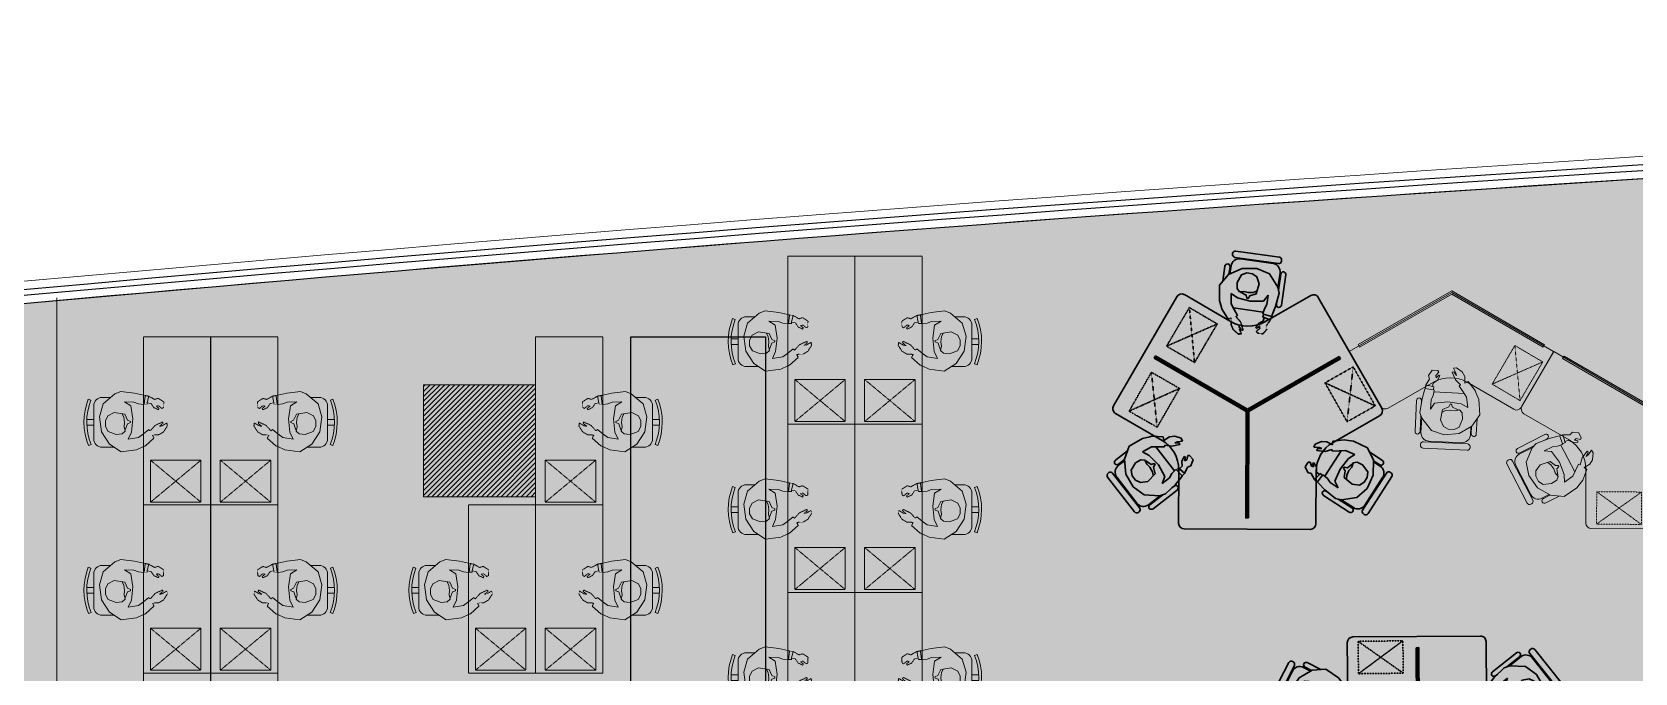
# Model space of a CAD drawing. Header units: millimetres. Extents: x 263321 to 2483465, y 33647 to 614421.
# Drawn here: x 2346902 to 2361209, y 422110 to 427832 of the extents above; entities that cross this region are included whole.
import ezdxf

# ---------------------------------------------------------------- set-up
doc = ezdxf.new("R2010")
doc.units = ezdxf.units.MM
for name, pattern in [('( Hidden )', [0.375, 0.25, -0.125]), ('HIDDEN', [0.375, 0.25, -0.125]), ('HIDDEN2', [0.1875, 0.125, -0.0625])]:
    doc.linetypes.add(name, pattern=pattern)
for name, color, linetype, lineweight in [('A-FURN-HUMAN', 252, 'Continuous', 9), ('A-FURN-MODULAR-CHAIR', 5, 'Continuous', 5), ('A-FURN-MODULAR-PEDESTAL', 253, 'Continuous', 5), ('A-FURN-MODULAR-TABLETOP', 250, 'Continuous', 13), ('A-PLAN-COLUMN', 3, 'Continuous', 0), ('A-PLAN-RCC-HATCH', 8, 'Continuous', 13), ('A-PLAN-THIN', 251, 'Continuous', 15), ('FURNITURE', 30, 'Continuous', 5), ('TOA-FL-CPT-1', 8, 'Continuous', 5)]:
    doc.layers.add(name, color=color, linetype=linetype, lineweight=lineweight)
for name, color, linetype in [('A-PLAN -GLASS FRAME', 4, 'Continuous'), ('CEILING TOA', 250, 'Continuous'), ('FLOORING TOA', 7, 'Continuous'), ('I-FUR', 7, 'Continuous')]:
    doc.layers.add(name, color=color, linetype=linetype)

# ---------------------------------------------------------------- blocks, each defined once
blk = doc.blocks.new('Columns')
at = {"layer": 'A-PLAN-RCC-HATCH'}
h = blk.add_hatch(dxfattribs=at)
h.set_pattern_fill('ANSI31', color=256, scale=250, style=0)
h.set_pattern_definition([(45, (414397.9, -579762.232), (-22.0970869, 22.0970869), [])])
h.paths.add_polyline_path([(-26160, 12537), (-25160, 12537), (-25160, 13537), (-26160, 13537)])
at = {"layer": 'A-PLAN-COLUMN', "elevation": 0}
blk.add_lwpolyline([(-26160, 12537), (-25160, 12537), (-25160, 13537), (-26160, 13537)], close=True, dxfattribs=at)
blk = doc.blocks.new('txhvb')
at = {"layer": 'A-FURN-HUMAN', "color": 8, "lineweight": 5}
for p, q in [((549426, -3868, 0), (549538, -3797, 0)), ((549538, -3797, 0), (549670, -3779, 0)), ((549670, -3779, 0), (549787, -3812, 0)), ((549787, -3812, 0), (549877, -3917, 0)), ((549360, -3973, 0), (549426, -3868, 0)), ((549377, -4109, 0), (549360, -3973, 0)), ((549804, -4001, 0), (549803, -4086, 0)), ((549877, -3917, 0), (549897, -3968, 0)), ((549897, -3968, 0), (549883, -4091, 0)), ((549405, -4171, 0), (549377, -4109, 0)), ((549533, -4063, 0), (549473, -4034, 0)), ((549473, -4034, 0), (549486, -4126, 0)), ((549520, -4171, 0), (549486, -4126, 0)), ((549652, -4076, 0), (549533, -4063, 0)), ((549770, -4059, 0), (549652, -4076, 0)), ((549780, -4171, 0), (549787, -4126, 0)), ((549803, -4086, 0), (549787, -4126, 0)), ((549864, -4171, 0), (549883, -4091, 0)), ((549480, -4265, 0), (549413, -4188, 0)), ((549520, -4171, 0), (549557, -4219, 0)), ((549795, -4205, 0), (549783, -4204, 0)), ((549791, -4238, 0), (549795, -4205, 0))]:
    blk.add_line(p, q, dxfattribs=at)
at = {"layer": 'A-FURN-HUMAN', "color": 8, "linetype": '( Hidden )', "lineweight": 5, "ltscale": 2}
for p, q in [((549413, -4188, 0), (549405, -4171, 0)), ((549508, -4251, 0), (549480, -4265, 0)), ((549512, -4310, 0), (549508, -4251, 0)), ((549557, -4219, 0), (549546, -4232, 0)), ((549546, -4232, 0), (549594, -4275, 0)), ((549594, -4275, 0), (549625, -4342, 0)), ((549734, -4305, 0), (549753, -4264, 0)), ((549766, -4285, 0), (549745, -4310, 0)), ((549753, -4264, 0), (549791, -4238, 0)), ((549770, -4306, 0), (549766, -4285, 0)), ((549783, -4204, 0), (549786, -4175, 0)), ((549856, -4217, 0), (549826, -4272, 0)), ((549826, -4272, 0), (549836, -4303, 0)), ((549861, -4186, 0), (549856, -4217, 0)), ((549864, -4171, 0), (549861, -4186, 0)), ((549536, -4350, 0), (549512, -4310, 0)), ((549588, -4384, 0), (549536, -4350, 0)), ((549612, -4346, 0), (549587, -4314, 0)), ((549587, -4314, 0), (549592, -4339, 0)), ((549616, -4380, 0), (549588, -4384, 0)), ((549592, -4339, 0), (549616, -4380, 0)), ((549625, -4342, 0), (549612, -4346, 0)), ((549745, -4310, 0), (549734, -4305, 0)), ((549745, -4336, 0), (549770, -4306, 0)), ((549754, -4350, 0), (549745, -4336, 0)), ((549805, -4352, 0), (549754, -4350, 0)), ((549836, -4303, 0), (549805, -4352, 0))]:
    blk.add_line(p, q, dxfattribs=at)
at = {"layer": 'A-FURN-HUMAN', "color": 8, "linetype": '( Hidden )', "lineweight": 5, "ltscale": 3}
for p, q in [((549780, -4174, 0), (549780, -4170, 0)), ((549786, -4175, 0), (549780, -4174, 0))]:
    blk.add_line(p, q, dxfattribs=at)
at = {"layer": 'A-FURN-HUMAN', "color": 8, "lineweight": 5, "elevation": 0}
for points in [[(549696, -3982), (549668, -3997), (549621, -4003), (549583, -3998), (549544, -4008), (549520, -3981), (549514, -3927), (549541, -3855), (549586, -3831), (549636, -3831), (549679, -3853), (549710, -3911), (549696, -4004), (549641, -4030), (549629, -4056), (549619, -4055), (549609, -4028), (549555, -4009)], [(549770, -4059), (549804, -4001)], [(549785, -4177), (549859, -4186)], [(549795, -4205), (549858, -4218)]]:
    blk.add_lwpolyline(points, dxfattribs=at)
at = {"layer": 'A-FURN-MODULAR-CHAIR', "color": 8, "lineweight": 15}
for p, q in [((549400, -3910, 0), (549400, -3801, 0)), ((549474, -3727, 0), (549770, -3727, 0)), ((549844, -3801, 0), (549844, -3878, 0))]:
    blk.add_line(p, q, dxfattribs=at)
at = {"layer": 'A-FURN-MODULAR-CHAIR', "color": 8, "lineweight": 15, "elevation": 0}
for points in [[(549415, -3681), (549424, -3704)], [(549597, -3664), (549597, -3727)], [(549647, -3664), (549647, -3727)], [(549829, -3679), (549820, -3702)]]:
    blk.add_lwpolyline(points, dxfattribs=at)
blk.add_lwpolyline([(549780, -4170, -0.034638), (549770, -4171), (549520, -4171)], format="xyb", dxfattribs=at)
at = {"layer": 'A-FURN-MODULAR-CHAIR', "color": 8, "lineweight": 15}
for centre, radius, start, end in [((549625, -4197, 0), 557, 68.458, 112.0994), ((549625, -4197, 0), 532, 68.4839, 112.0994), ((549474, -3801, 0), 74, 90.0001, 180.0001), ((549770, -3801, 0), 74, 0.0001, 90.0001)]:
    blk.add_arc(centre, radius, start, end, dxfattribs=at)
at = {"layer": 'A-FURN-MODULAR-PEDESTAL', "color": 20, "linetype": 'HIDDEN', "lineweight": 5, "ltscale": 5}
for p, q in [((549284, -4234), (548909, -4684)), ((548909, -4234), (549284, -4684))]:
    blk.add_line(p, q, dxfattribs=at)
for points in [[(548884, -4171), (550384, -4171), (550384, -4771), (548884, -4771)], [(549284, -4234), (548909, -4234), (548909, -4684), (549284, -4684)]]:
    blk.add_lwpolyline(points, close=True, dxfattribs=at)
blk = doc.blocks.new('bhguyfjhg')
at = {"layer": 'FURNITURE', "color": 20, "lineweight": 30}
for p, q in [((565286, -8857), (564312, -9420)), ((565595, -9291), (565355, -8875)), ((566328, -9441), (565855, -9441)), ((564534, -9904), (564294, -9488)), ((566378, -10629), (566378, -9491)), ((564534, -10204), (564294, -10620)), ((565286, -11251), (564312, -10688)), ((566328, -10679), (565848, -10679)), ((565588, -10829), (565355, -11232))]:
    blk.add_line(p, q, dxfattribs=at)
at = {"layer": 'FURNITURE', "color": 8, "lineweight": 30, "ltscale": 5}
for p, q in [((565794, -8834), (565711, -8941)), ((565789, -8914), (565830, -8862)), ((565798, -8915), (565843, -8859)), ((566220, -9051), (565910, -8809)), ((565946, -8846), (566178, -9027)), ((564086, -9850), (564220, -9832)), ((564060, -10327), (564006, -9938)), ((564020, -9987), (564060, -10279)), ((564154, -9895), (564083, -9905)), ((564158, -9886), (564092, -9895)), ((566075, -11007, 0), (566109, -11071, 0)), ((566080, -10999, 0), (566111, -11058, 0)), ((566151, -11037, 0), (566089, -10917, 0)), ((565777, -11334, 0), (566126, -11153, 0)), ((566077, -11170, 0), (565816, -11306, 0))]:
    blk.add_line(p, q, dxfattribs=at)
at = {"layer": 'FURNITURE', "color": 20, "linetype": 'HIDDEN2', "lineweight": 30, "ltscale": 0.3}
for p, q in [((565335, -8996), (565131, -9445)), ((564987, -9194), (565478, -9247)), ((564754, -9329), (564554, -9780)), ((564408, -9531), (564900, -9579)), ((566340, -10183), (566049, -10581)), ((566338, -10583), (566051, -10181))]:
    blk.add_line(p, q, dxfattribs=at)
at = {"layer": 'FURNITURE', "color": 8, "lineweight": 30}
for p, q in [((565599, -9074, 0), (565669, -8956, 0)), ((565669, -8956, 0), (565785, -8914, 0)), ((565785, -8914, 0), (565917, -8927, 0)), ((565917, -8927, 0), (566032, -8993, 0)), ((566032, -8993, 0), (566104, -9091, 0)), ((565584, -9139, 0), (565599, -9074, 0)), ((565720, -9073, 0), (565674, -9153, 0)), ((565674, -9209, 0), (565674, -9153, 0)), ((565750, -9133, 0), (565720, -9073, 0)), ((565835, -9216, 0), (565750, -9133, 0)), ((566104, -9091, 0), (566110, -9229, 0)), ((565584, -9259, 0), (565579, -9157, 0)), ((565674, -9209, 0), (565673, -9270, 0)), ((565939, -9275, 0), (565835, -9216, 0)), ((566001, -9251, 0), (565948, -9316, 0)), ((566094, -9282, 0), (566008, -9370, 0)), ((566110, -9229, 0), (566094, -9282, 0)), ((565845, -9428, 0), (565869, -9405, 0)), ((565869, -9405, 0), (565860, -9397, 0)), ((565878, -9369, 0), (565911, -9338, 0)), ((565948, -9316, 0), (565911, -9338, 0)), ((565944, -9421, 0), (566008, -9370, 0)), ((564254, -9803, 0), (564160, -9882, 0)), ((564391, -9802, 0), (564254, -9803, 0)), ((564455, -9821, 0), (564391, -9802, 0)), ((564474, -9827, 0), (564455, -9821, 0)), ((564559, -9882, 0), (564474, -9827, 0)), ((564105, -10004, 0), (564104, -10136, 0)), ((564160, -9882, 0), (564105, -10004, 0)), ((564367, -9962, 0), (564330, -9906, 0)), ((564330, -9906, 0), (564422, -9907, 0)), ((564396, -10078, 0), (564367, -9962, 0)), ((564471, -9934, 0), (564422, -9907, 0)), ((564471, -9934, 0), (564524, -9965, 0)), ((564524, -9965, 0), (564535, -9952, 0)), ((564535, -9952, 0), (564584, -9993, 0)), ((564548, -9912, 0), (564559, -9882, 0)), ((564607, -9908, 0), (564548, -9912, 0)), ((564584, -9993, 0), (564654, -10015, 0)), ((564651, -9926, 0), (564607, -9908, 0)), ((564657, -10002, 0), (564622, -9981, 0)), ((564622, -9981, 0), (564647, -9983, 0)), ((564647, -9983, 0), (564690, -10001, 0)), ((564691, -9972, 0), (564651, -9926, 0)), ((564654, -10015, 0), (564657, -10002, 0)), ((564690, -10001, 0), (564691, -9972, 0)), ((564104, -10136, 0), (564153, -10247, 0)), ((564395, -10197, 0), (564396, -10078, 0)), ((564595, -10152, 0), (564574, -10193, 0)), ((564633, -10128, 0), (564595, -10152, 0)), ((564618, -10162, 0), (564639, -10138, 0)), ((564639, -10138, 0), (564633, -10128, 0)), ((564665, -10135, 0), (564639, -10164, 0)), ((564680, -10142, 0), (564665, -10135, 0)), ((564689, -10191, 0), (564680, -10142, 0)), ((564153, -10247, 0), (564269, -10322, 0)), ((564342, -10238, 0), (564426, -10226, 0)), ((564426, -10226, 0), (564463, -10205, 0)), ((564518, -10275, 0), (564442, -10304, 0)), ((564506, -10192, 0), (564463, -10205, 0)), ((564510, -10191, 0), (564506, -10192, 0)), ((564512, -10197, 0), (564510, -10191, 0)), ((564539, -10190, 0), (564512, -10197, 0)), ((564518, -10275, 0), (564532, -10269, 0)), ((564532, -10269, 0), (564562, -10260, 0)), ((564542, -10202, 0), (564539, -10190, 0)), ((564574, -10193, 0), (564542, -10202, 0)), ((564562, -10260, 0), (564612, -10224, 0)), ((564612, -10224, 0), (564645, -10228, 0)), ((564639, -10164, 0), (564618, -10162, 0)), ((564645, -10228, 0), (564689, -10191, 0)), ((564269, -10322, 0), (564322, -10334, 0)), ((564322, -10334, 0), (564442, -10304, 0)), ((565524, -10742, 0), (565570, -10721, 0)), ((565570, -10721, 0), (565584, -10729, 0)), ((565584, -10729, 0), (565576, -10766, 0)), ((565679, -10630, 0), (565702, -10614, 0)), ((565718, -10656, 0), (565679, -10630, 0)), ((565688, -10668, 0), (565697, -10658, 0)), ((565747, -10713, 0), (565688, -10668, 0)), ((565697, -10658, 0), (565735, -10675, 0)), ((565702, -10614, 0), (565763, -10620, 0)), ((565735, -10675, 0), (565718, -10656, 0)), ((565809, -10729, 0), (565747, -10713, 0)), ((565763, -10620, 0), (565803, -10645, 0)), ((565803, -10645, 0), (565833, -10695, 0)), ((565805, -10745, 0), (565809, -10729, 0)), ((565833, -10695, 0), (565852, -10669, 0)), ((565852, -10669, 0), (565946, -10707, 0)), ((565946, -10707, 0), (565961, -10719, 0)), ((565961, -10719, 0), (566014, -10760, 0)), ((565519, -10799, 0), (565524, -10742, 0)), ((565542, -10823, 0), (565519, -10799, 0)), ((565541, -10885, 0), (565542, -10823, 0)), ((565576, -10766, 0), (565590, -10783, 0)), ((565611, -10795, 0), (565589, -10836, 0)), ((565589, -10836, 0), (565601, -10868, 0)), ((565590, -10783, 0), (565596, -10752, 0)), ((565596, -10752, 0), (565609, -10751, 0)), ((565601, -10868, 0), (565612, -10863, 0)), ((565609, -10751, 0), (565611, -10795, 0)), ((565612, -10863, 0), (565622, -10890, 0)), ((565786, -10916, 0), (565897, -10872, 0)), ((565860, -10771, 0), (565805, -10745, 0)), ((565860, -10771, 0), (565910, -10795, 0)), ((565897, -10872, 0), (565964, -10870, 0)), ((565964, -10870, 0), (565910, -10795, 0)), ((566014, -10760, 0), (566092, -10872, 0)), ((566092, -10872, 0), (566082, -10995, 0)), ((565551, -10914, 0), (565541, -10885, 0)), ((565555, -10930, 0), (565551, -10914, 0)), ((565555, -10930, 0), (565575, -11009, 0)), ((565619, -11124, 0), (565575, -11009, 0)), ((565622, -10890, 0), (565628, -10888, 0)), ((565628, -10888, 0), (565630, -10892, 0)), ((565630, -10891, 0), (565644, -10934, 0)), ((565649, -10977, 0), (565644, -10934, 0)), ((565686, -11052, 0), (565649, -10977, 0)), ((565690, -10985, 0), (565786, -10916, 0)), ((566082, -10995, 0), (566015, -11110, 0)), ((565660, -11160, 0), (565619, -11124, 0)), ((566015, -11110, 0), (565907, -11187)), ((565788, -11212, 0), (565660, -11160, 0)), ((565907, -11187), (565788, -11212, 0))]:
    blk.add_line(p, q, dxfattribs=at)
at = {"layer": 'FURNITURE', "color": 8, "linetype": '( Hidden )', "lineweight": 30, "ltscale": 2}
for p, q in [((565579, -9157, 0), (565584, -9139, 0)), ((565582, -9314, 0), (565615, -9265, 0)), ((565615, -9265, 0), (565584, -9259, 0)), ((565673, -9270, 0), (565656, -9273, 0)), ((565656, -9273, 0), (565668, -9337, 0)), ((565576, -9360, 0), (565582, -9314, 0)), ((565596, -9418, 0), (565576, -9360, 0)), ((565621, -9432, 0), (565596, -9418, 0)), ((565627, -9386, 0), (565621, -9432, 0)), ((565638, -9363, 0), (565627, -9386, 0)), ((565638, -9404, 0), (565638, -9363, 0)), ((565651, -9408, 0), (565638, -9404, 0)), ((565668, -9337, 0), (565651, -9408, 0)), ((565760, -9446, 0), (565799, -9426, 0)), ((565799, -9426, 0), (565845, -9428, 0)), ((565860, -9397, 0), (565880, -9376, 0)), ((565932, -9430, 0), (565909, -9452, 0)), ((565944, -9421, 0), (565932, -9430, 0)), ((565748, -9494, 0), (565749, -9478, 0)), ((565786, -9527, 0), (565748, -9494, 0)), ((565749, -9478, 0), (565787, -9470, 0)), ((565765, -9457, 0), (565760, -9446, 0)), ((565796, -9450, 0), (565765, -9457, 0)), ((565840, -9507, 0), (565786, -9527, 0)), ((565787, -9470, 0), (565796, -9450, 0)), ((565853, -9477, 0), (565840, -9507, 0)), ((565909, -9452, 0), (565853, -9477, 0))]:
    blk.add_line(p, q, dxfattribs=at)
at = {"layer": 'FURNITURE', "color": 18, "lineweight": 30, "ltscale": 5, "true_color": 0x000000}
for p, q in [((564860, -9219), (564838, -9231)), ((564838, -10877), (564860, -10889))]:
    blk.add_line(p, q, dxfattribs=at)
at = {"layer": 'FURNITURE', "color": 20, "lineweight": 30, "ltscale": 5}
for p, q in [((565314, -10054), (564838, -9231)), ((565328, -10054), (564849, -9225)), ((565335, -10041), (564860, -9219)), ((565314, -10054), (564838, -10877)), ((565328, -10054), (564849, -10883)), ((565335, -10066), (564860, -10889)), ((566278, -10054), (565328, -10054)), ((566278, -10041), (565335, -10041)), ((566278, -10066), (565335, -10066)), ((566278, -10066), (566278, -10041))]:
    blk.add_line(p, q, dxfattribs=at)
at = {"layer": 'FURNITURE', "color": 8, "linetype": '( Hidden )', "lineweight": 30, "ltscale": 3}
for p, q in [((565876, -9372, 0), (565879, -9368, 0)), ((565880, -9376, 0), (565876, -9372, 0))]:
    blk.add_line(p, q, dxfattribs=at)
at = {"layer": 'FURNITURE', "color": 8, "lineweight": 30, "ltscale": 5}
for points in [[(565789, -8914), (565830, -8862, 0.392119), (565827, -8829, 0.392119), (565794, -8834), (565711, -8941)], [(566108, -9237), (566191, -9130, 0.414214), (566178, -9027), (565946, -8846, 0.414214), (565843, -8859), (565798, -8915)], [(566038, -9338), (566023, -9358, 0.392119), (566026, -9391, 0.392119), (566059, -9386), (566226, -9171, 0.392119), (566223, -9138, 0.392119), (566191, -9143), (566101, -9258)], [(564158, -9886), (564092, -9895, -0.392119), (564065, -9876, -0.392119), (564086, -9850), (564220, -9832)], [(564277, -10324), (564143, -10342, -0.414214), (564060, -10279), (564020, -9987, -0.414214), (564083, -9905), (564154, -9895)], [(564400, -10315), (564424, -10311, -0.392119), (564452, -10330, -0.392119), (564431, -10356), (564161, -10393, -0.392119), (564133, -10374, -0.392119), (564154, -10348), (564298, -10329)]]:
    blk.add_lwpolyline(points, format="xyb", dxfattribs=at)
for points in [[(566255, -9006), (565945, -8764, 0.414214), (565911, -8768), (565906, -8775, 0.414214), (565910, -8809), (566220, -9051, 0.414214), (566254, -9047), (566259, -9040, 0.414214)], [(564003, -10335), (563949, -9946, -0.414214), (563970, -9918), (563979, -9917, -0.414214), (564006, -9938), (564060, -10327, -0.414214), (564039, -10355), (564031, -10356, -0.414214)]]:
    blk.add_lwpolyline(points, format="xyb", close=True, dxfattribs=at)
at = {"layer": 'FURNITURE', "color": 20, "linetype": 'HIDDEN2', "lineweight": 30, "ltscale": 0.3}
for points in [[(565335, -8996), (565478, -9247), (565131, -9445), (564987, -9194)], [(564408, -9531), (564554, -9780), (564900, -9579), (564754, -9329)], [(566338, -10583), (566049, -10581), (566051, -10181), (566340, -10183)]]:
    blk.add_lwpolyline(points, close=True, dxfattribs=at)
at = {"layer": 'FURNITURE', "color": 8, "lineweight": 30}
for points in [[(565928, -9169), (565896, -9164), (565856, -9140), (565829, -9113), (565792, -9096), (565790, -9060), (565818, -9014), (565884, -8974), (565933, -8983), (565973, -9014), (565994, -9057), (565982, -9122), (565914, -9187), (565856, -9173), (565830, -9187), (565822, -9179), (565831, -9152), (565800, -9104)], [(565939, -9275), (566001, -9251)], [(565869, -9405), (565910, -9454)], [(565878, -9377), (565930, -9430)], [(564309, -10134), (564320, -10104), (564320, -10058), (564310, -10020), (564314, -9980), (564284, -9960), (564229, -9961), (564162, -9998), (564145, -10046), (564152, -10095), (564179, -10135), (564241, -10158), (564331, -10132), (564348, -10074), (564373, -10058), (564370, -10048), (564343, -10042), (564316, -9991)], [(564395, -10197), (564342, -10238)], [(564514, -10195), (564533, -10267)], [(564542, -10202), (564564, -10262)]]:
    blk.add_lwpolyline(points, dxfattribs=at)
at = {"layer": 'FURNITURE', "color": 8, "lineweight": 30, "ltscale": 5}
for points in [[(565674, -9194), (565887, -9360)], [(564457, -9927), (564494, -10195)]]:
    blk.add_lwpolyline(points, dxfattribs=at)
at = {"layer": 'FURNITURE', "color": 8, "lineweight": 30, "elevation": 0}
for points in [[(565601, -10868), (565539, -10884)], [(565622, -10887), (565553, -10913)], [(565690, -10985), (565686, -11052)], [(565791, -11019), (565809, -10993), (565847, -10966), (565883, -10953), (565913, -10926), (565947, -10939), (565978, -10984), (565987, -11060), (565958, -11102), (565913, -11125), (565865, -11126), (565811, -11088), (565780, -11000), (565817, -10952), (565816, -10923), (565826, -10919), (565847, -10938), (565903, -10930)]]:
    blk.add_lwpolyline(points, dxfattribs=at)
at = {"layer": 'FURNITURE', "color": 8, "lineweight": 30, "ltscale": 5, "elevation": 0}
blk.add_lwpolyline([(565874, -10778), (565634, -10903)], dxfattribs=at)
for points in [[(565591, -11049), (565579, -11027, 0.392119), (565548, -11016, 0.392119), (565539, -11048), (565665, -11290, 0.392119), (565696, -11301, 0.392119), (565705, -11269), (565638, -11140)], [(565655, -11155), (565717, -11274, 0.414214), (565816, -11306), (566077, -11170, 0.414214), (566109, -11071), (566075, -11007)], [(566080, -10999), (566111, -11058, 0.392119), (566142, -11069, 0.392119), (566151, -11037), (566089, -10917)]]:
    blk.add_lwpolyline(points, format="xyb", dxfattribs=at)
blk.add_lwpolyline([(565804, -11385), (566152, -11203, 0.414214), (566163, -11170), (566159, -11163, 0.414214), (566126, -11153), (565777, -11334, 0.414214), (565767, -11367), (565771, -11374, 0.414214)], format="xyb", close=True, dxfattribs=at)
at = {"layer": 'FURNITURE', "color": 20, "lineweight": 30}
for centre, start, end in [((565311, -8900), 30.0105, 120.0104), ((564337, -9463), 120.0104, 210.0105), ((566328, -9491), 360, 90), ((564337, -10645), 149.9896, 239.9896), ((566328, -10629), 270, 360), ((565311, -11207), 239.9896, 329.9896)]:
    blk.add_arc(centre, 50, start, end, dxfattribs=at)
at = {"layer": 'FURNITURE', "color": 8, "lineweight": 30}
for centre, start, end in [((565855, -9141), 210.0105, 270), ((564274, -10054), 329.9896, 30.0105), ((565848, -10979), 90, 149.9896)]:
    blk.add_arc(centre, 300, start, end, dxfattribs=at)
blk = doc.blocks.new('VDFGDVC')
at = {"layer": 'FURNITURE', "color": 18, "ltscale": 5, "true_color": 0x000000}
for p, q in [((1311630, 452815), (1311629, 451858)), ((1311655, 452815), (1311630, 452815)), ((1311642, 452915), (1311641, 451865)), ((1311655, 452815), (1311654, 451872)), ((1311629, 451858), (1312463, 451375)), ((1311641, 451865), (1312556, 451335)), ((1311654, 451872), (1312476, 451396)), ((1312463, 451375), (1312476, 451396))]:
    blk.add_line(p, q, dxfattribs=at)
at = {"layer": 'FURNITURE', "color": 18, "true_color": 0x000000}
for p, q in [((1312217, 452915), (1311642, 452915)), ((1312267, 452865), (1312267, 452384)), ((1312416, 452124), (1312820, 451891)), ((1312838, 451822), (1312556, 451335))]:
    blk.add_line(p, q, dxfattribs=at)
at = {"layer": 'FURNITURE', "color": 18, "linetype": 'HIDDEN2', "lineweight": 0, "ltscale": 0.3, "true_color": 0x000000}
for p, q in [((1312171, 452875), (1311769, 452588)), ((1311771, 452877), (1312169, 452586))]:
    blk.add_line(p, q, dxfattribs=at)
at = {"layer": 'FURNITURE', "color": 18, "lineweight": 0, "ltscale": 5, "true_color": 0x000000}
for p, q in [((1312625, 452687, 0), (1312505, 452625, 0)), ((1312921, 452313, 0), (1312741, 452662, 0)), ((1312587, 452616, 0), (1312646, 452647, 0)), ((1312595, 452612, 0), (1312659, 452645, 0)), ((1312758, 452613, 0), (1312893, 452352, 0))]:
    blk.add_line(p, q, dxfattribs=at)
at = {"layer": 'FURNITURE', "color": 18, "lineweight": 0, "true_color": 0x000000}
for p, q in [((1312306, 452498, 0), (1312348, 452551, 0)), ((1312348, 452551, 0), (1312460, 452629, 0)), ((1312460, 452629, 0), (1312583, 452618, 0)), ((1312583, 452618, 0), (1312698, 452551, 0)), ((1312698, 452551, 0), (1312775, 452443)), ((1312232, 452340, 0), (1312283, 452370, 0)), ((1312257, 452388, 0), (1312295, 452483, 0)), ((1312283, 452370, 0), (1312257, 452388, 0)), ((1312295, 452483, 0), (1312306, 452498, 0)), ((1312359, 452396, 0), (1312333, 452341, 0)), ((1312359, 452396, 0), (1312383, 452447, 0)), ((1312458, 452501, 0), (1312383, 452447, 0)), ((1312460, 452434, 0), (1312458, 452501, 0)), ((1312503, 452323, 0), (1312460, 452434, 0)), ((1312775, 452443), (1312799, 452324, 0)), ((1312201, 452238, 0), (1312207, 452300, 0)), ((1312218, 452216, 0), (1312201, 452238, 0)), ((1312207, 452300, 0), (1312232, 452340, 0)), ((1312243, 452255, 0), (1312218, 452216, 0)), ((1312263, 452271, 0), (1312243, 452255, 0)), ((1312246, 452234, 0), (1312263, 452271, 0)), ((1312256, 452225, 0), (1312246, 452234, 0)), ((1312301, 452283, 0), (1312256, 452225, 0)), ((1312317, 452345, 0), (1312301, 452283, 0)), ((1312333, 452341, 0), (1312317, 452345, 0)), ((1312573, 452226, 0), (1312503, 452323, 0)), ((1312639, 452222, 0), (1312564, 452185, 0)), ((1312799, 452324, 0), (1312747, 452196, 0)), ((1312308, 452106, 0), (1312316, 452121, 0)), ((1312329, 452061, 0), (1312308, 452106, 0)), ((1312316, 452121, 0), (1312354, 452112, 0)), ((1312339, 452145, 0), (1312383, 452147, 0)), ((1312339, 452133, 0), (1312339, 452145, 0)), ((1312370, 452126, 0), (1312339, 452133, 0)), ((1312354, 452112, 0), (1312370, 452126, 0)), ((1312383, 452147, 0), (1312424, 452126, 0)), ((1312410, 452079, 0), (1312386, 452056, 0)), ((1312472, 452078, 0), (1312410, 452079, 0)), ((1312424, 452126, 0), (1312455, 452137, 0)), ((1312450, 452148, 0), (1312477, 452158, 0)), ((1312455, 452137, 0), (1312450, 452148, 0)), ((1312502, 452088, 0), (1312472, 452078, 0)), ((1312475, 452164, 0), (1312479, 452166, 0)), ((1312477, 452158, 0), (1312475, 452164, 0)), ((1312478, 452166, 0), (1312521, 452180, 0)), ((1312517, 452091, 0), (1312502, 452088, 0)), ((1312517, 452091, 0), (1312596, 452111, 0)), ((1312564, 452185, 0), (1312521, 452180, 0)), ((1312711, 452155, 0), (1312596, 452111, 0)), ((1312747, 452196, 0), (1312711, 452155, 0)), ((1312386, 452056, 0), (1312329, 452061, 0))]:
    blk.add_line(p, q, dxfattribs=at)
at = {"layer": 'FURNITURE', "color": 18, "linetype": 'HIDDEN2', "lineweight": 0, "ltscale": 0.3, "true_color": 0x000000}
blk.add_lwpolyline([(1312171, 452875), (1312169, 452586), (1311769, 452588), (1311771, 452877)], close=True, dxfattribs=at)
at = {"layer": 'FURNITURE', "color": 18, "ltscale": 5, "true_color": 0x000000, "elevation": 0}
for points in [[(1312587, 452616), (1312646, 452647, 0.392119), (1312657, 452678, 0.392119), (1312625, 452687), (1312505, 452625)], [(1312742, 452191), (1312862, 452253, 0.414214), (1312893, 452352), (1312758, 452613, 0.414214), (1312659, 452645), (1312595, 452612)], [(1312637, 452127), (1312614, 452115, 0.392119), (1312603, 452084, 0.392119), (1312635, 452075), (1312877, 452201, 0.392119), (1312889, 452232, 0.392119), (1312856, 452241), (1312727, 452174)]]:
    blk.add_lwpolyline(points, format="xyb", dxfattribs=at)
blk.add_lwpolyline([(1312972, 452339), (1312791, 452688, 0.414214), (1312758, 452699), (1312751, 452695, 0.414214), (1312741, 452662), (1312921, 452313, 0.414214), (1312954, 452302), (1312962, 452306, 0.414214)], format="xyb", close=True, dxfattribs=at)
at = {"layer": 'FURNITURE', "color": 18, "lineweight": 0, "true_color": 0x000000, "elevation": 0}
for points in [[(1312607, 452327), (1312581, 452345), (1312554, 452383), (1312540, 452419), (1312514, 452450), (1312526, 452483), (1312572, 452514), (1312648, 452523), (1312689, 452494), (1312713, 452449), (1312713, 452401), (1312676, 452347), (1312587, 452316), (1312539, 452353), (1312510, 452352), (1312507, 452362), (1312526, 452383), (1312518, 452439)], [(1312573, 452226), (1312639, 452222)], [(1312455, 452137), (1312472, 452075)], [(1312475, 452159), (1312501, 452089)]]:
    blk.add_lwpolyline(points, dxfattribs=at)
at = {"layer": 'FURNITURE', "color": 18, "ltscale": 5, "true_color": 0x000000, "elevation": 0}
blk.add_lwpolyline([(1312366, 452410), (1312490, 452170)], dxfattribs=at)
at = {"layer": 'FURNITURE', "color": 18, "true_color": 0x000000}
for centre, radius, start, end in [((1312217, 452865), 50, 359.9374, 89.9374), ((1312567, 452384), 300, 179.9374, 239.927), ((1312795, 451847), 50, 329.927, 59.927)]:
    blk.add_arc(centre, radius, start, end, dxfattribs=at)

msp = doc.modelspace()

# ---------------------------------------------------------------- hatches: boundary and pattern name
at = {"layer": 'CEILING TOA', "true_color": 0x7aafdf}
h = msp.add_hatch(color=143, dxfattribs=at)
h.dxf.hatch_style = 1
h.paths.add_polyline_path([(2353447.388, 420610.358), (2352247.388, 420610.358), (2352247.388, 425110.358), (2353447.388, 425110.358)])
at = {"layer": 'TOA-FL-CPT-1', "true_color": 0xc7c8ca}
h = msp.add_hatch(dxfattribs=at)
h.set_pattern_fill('AR-PARQ1', color=9, scale=3)
h.set_pattern_definition([(90, (90021.1, 24147), (-914.4, 914.4), [914.4, -914.4]), (90, (90173.5, 24147), (-914.4, 914.4), [914.4, -914.4]), (90, (90325.9, 24147), (-914.4, 914.4), [914.4, -914.4]), (90, (90478.3, 24147), (-914.4, 914.4), [914.4, -914.4]), (90, (90630.7, 24147), (-914.4, 914.4), [914.4, -914.4]), (90, (90783.1, 24147), (-914.4, 914.4), [914.4, -914.4]), (90, (90935.5, 24147), (-914.4, 914.4), [914.4, -914.4]), (0, (90021.1, 25061.4), (914.4, -914.4), [914.4, -914.4]), (0, (90021.1, 25213.8), (914.4, -914.4), [914.4, -914.4]), (0, (90021.1, 25366.2), (914.4, -914.4), [914.4, -914.4]), (0, (90021.1, 25518.6), (914.4, -914.4), [914.4, -914.4]), (0, (90021.1, 25671), (914.4, -914.4), [914.4, -914.4]), (0, (90021.1, 25823.4), (914.4, -914.4), [914.4, -914.4]), (0, (90021.1, 25975.8), (914.4, -914.4), [914.4, -914.4])])
edge = h.paths.add_edge_path()
edge.add_arc((2396128.727, -119195.432), 546828.493, 90.92532943, 95.29958843)
edge.add_line((2345621.769, 425295.567), (2345621.769, 409482.052))
edge.add_line((2345621.769, 409482.052), (2347129.201, 409481.857))
edge.add_arc((2347102.083, 408732.348), 750, 0, 87.9279004, ccw=False)
edge.add_line((2347852.083, 408732.348), (2347852.23, 389991.103))
edge.add_line((2347852.23, 389991.103), (2342396.706, 389991.103))
edge.add_line((2342396.706, 389991.103), (2342397.172, 380682.159))
edge.add_line((2342397.172, 380682.159), (2351396.796, 380682.159))
edge.add_line((2351396.796, 380682.159), (2351396.796, 379682.052))
edge.add_line((2351396.796, 379682.052), (2350496.796, 379682.052))
edge.add_line((2350496.796, 379682.052), (2350496.796, 377891.004))
edge.add_arc((2372893.597, 61240.666), 317441.417, 85.95303216, 94.04581501, ccw=False)
edge.add_line((2395296.77, 377890.553), (2395296.77, 379682.052))
edge.add_line((2395296.77, 379682.052), (2394396.796, 379682.052))
edge.add_line((2394396.796, 379682.052), (2394396.796, 380682.052))
edge.add_line((2394396.796, 380682.052), (2405177.531, 380682.052))
edge.add_line((2405177.531, 380682.052), (2405177.531, 389182.052))
edge.add_line((2405177.531, 389182.052), (2406496.796, 389182.052))
edge.add_line((2406496.796, 389182.052), (2406496.796, 383082.052))
edge.add_line((2406496.796, 383082.052), (2408136.796, 383082.052))
edge.add_line((2408136.796, 383082.052), (2408136.796, 389182.052))
edge.add_line((2408136.796, 389182.052), (2413779.159, 389181.861))
edge.add_line((2413779.159, 389181.861), (2414010.251, 390682.052))
edge.add_line((2414010.251, 390682.052), (2405396.796, 390682.052))
edge.add_line((2405396.796, 390682.052), (2405396.796, 411581.926))
edge.add_line((2405396.796, 411581.926), (2403146.796, 411581.926))
edge.add_arc((2403146.796, 411881.926), 300, 180, 270, ccw=False)
edge.add_line((2402846.796, 411881.926), (2402846.796, 413382.052))
edge.add_arc((2403146.796, 413382.052), 300, 90, 180, ccw=False)
edge.add_line((2403146.796, 413682.052), (2417553.202, 413682.052))
edge.add_line((2417553.202, 413682.052), (2417799.7, 415282.257))
edge.add_line((2417799.7, 415282.257), (2411837.001, 415281.729))
edge.add_line((2411837.001, 415281.729), (2411837.001, 417657.174))
edge.add_line((2411837.001, 417657.174), (2416421.528, 417657.174))
edge.add_line((2416421.528, 417657.174), (2416421.528, 418657.174))
edge.add_line((2416421.528, 418657.174), (2411836.796, 418657.174))
edge.add_line((2411836.796, 418657.174), (2411836.796, 421262.052))
edge.add_line((2411836.796, 421262.052), (2410296.796, 421262.052))
edge.add_line((2410296.796, 421262.052), (2410296.796, 415281.575))
edge.add_line((2410296.796, 415281.575), (2402846.796, 415281.575))
edge.add_line((2402846.796, 415281.575), (2402846.796, 424532.052))
edge.add_line((2402846.796, 424532.052), (2402846.796, 424581.286))
edge.add_line((2402846.796, 424581.286), (2395396.796, 424582.052))
edge.add_line((2395396.796, 424582.052), (2395396.796, 423682.052))
edge.add_line((2395396.796, 423682.052), (2394396.796, 423682.052))
edge.add_line((2394396.796, 423682.052), (2394396.796, 424581.86))
edge.add_line((2394396.796, 424581.86), (2387296.514, 424582.052))
edge.add_line((2387296.514, 424582.052), (2387297.806, 427561.749))
h.paths.add_polyline_path([(2357571.796, 409582.052), (2403896.373, 409582.052), (2403899.547, 394952.31), (2375096.795, 394783.782), (2375096.795, 396862.052), (2373596.796, 396864.771), (2373596.796, 394782.052), (2369971.795, 394800.838), (2370046.875, 396862.052), (2368385.069, 396703.686), (2368471.796, 394819.625), (2357571.796, 394782.052)], flags=16)
h.paths.add_polyline_path([(2363596.796, 414832.306), (2384296.459, 414782.218), (2384296.434, 411581.926), (2384538.462, 411581.927), (2384538.462, 409582.052), (2378653.494, 409582.052), (2378650.056, 411581.898), (2363596.796, 411631.98)], flags=16)
h.paths.add_polyline_path([(2392707.043, 411682.849), (2384396.821, 411683.632), (2384396.821, 414782.218), (2392707.043, 414781.434)], flags=16)
h.paths.add_polyline_path([(2400346.796, 422010.357), (2401546.802, 422010.357), (2401546.802, 416210.358), (2400346.796, 416210.358)], flags=16)
h.paths.add_polyline_path([(2349453.189, 392877.837), (2349451.159, 392879.273), (2349451.159, 390061.804), (2349453.189, 390060.368)], flags=16)
h.paths.add_polyline_path([(2379396.791, 389980.182), (2384396.796, 389980.182), (2384396.796, 392980.182), (2379396.791, 392980.182)], flags=16)

# ---------------------------------------------------------------- linework, layer by layer
at = {"layer": 'A-FURN-MODULAR-TABLETOP', "lineweight": 0, "ltscale": 12}
msp.add_line((2347122.548, 425459.569, 0), (2347122.548, 416410.358, 0), dxfattribs=at)
at = {"layer": 'A-PLAN -GLASS FRAME', "ltscale": 500, "elevation": 0}
msp.add_lwpolyline([(2408771.796, 424757.052), (2408821.796, 424757.052), (2408821.796, 427608.784, 0.031881098), (2339271.796, 424794.154), (2339271.796, 409657.052), (2339321.796, 409657.052), (2339321.796, 424749.629, -0.031837118), (2408771.796, 427559.438)], format="xyb", close=True, dxfattribs=at)
at = {"layer": 'A-PLAN-THIN', "elevation": 0}
msp.add_lwpolyline([(2408896.796, 424682.052), (2408896.796, 427682.052, 0.031945596), (2339196.796, 424861.717), (2339196.796, 409582.052), (2339396.796, 409582.052), (2339396.796, 424682.052, -0.031772593), (2408696.796, 427486.155)], format="xyb", dxfattribs=at)
at = {"layer": 'CEILING TOA', "elevation": 0}
msp.add_lwpolyline([(2353447.388, 420610.358), (2352247.388, 420610.358), (2352247.388, 425110.358), (2353447.388, 425110.358)], close=True, dxfattribs=at)
at = {"layer": 'FLOORING TOA', "elevation": 0}
msp.add_lwpolyline([(2387297.806, 427561.749, 0.019088623), (2345621.769, 425295.567), (2345621.769, 409482.052), (2347129.201, 409481.857, -0.403660325), (2347852.083, 408732.348), (2347852.23, 389991.103), (2342396.706, 389991.103), (2342397.172, 380682.159), (2351396.796, 380682.159), (2351396.796, 379682.052), (2350496.796, 379682.052), (2350496.796, 377891.004, -0.03532611), (2395296.77, 377890.553)], format="xyb", dxfattribs=at)

# ---------------------------------------------------------------- block references
at = {"layer": 'A-PLAN-COLUMN'}
msp.add_blockref('Columns', (2376557.09, 411145.044), dxfattribs=at)
at = {"layer": 'FURNITURE', "linetype": 'ByBlock', "rotation": 29.8207652199187}
msp.add_blockref('bhguyfjhg', (1862281.786, 152042.841, 0), dxfattribs=at)
at = {"layer": 'FURNITURE'}
for p, rotation in [((2626592.798, 1786861.496, 0), 239.893811155361), ((3673780.991, 874151.797, 0), 179.9056086850645)]:
    msp.add_blockref('VDFGDVC', p, dxfattribs=dict(at, rotation=rotation))
at = {"layer": 'FURNITURE', "linetype": 'ByBlock', "xscale": -1, "rotation": 270.3888437358233}
msp.add_blockref('bhguyfjhg', (2373163.535, -143860.613, 0), dxfattribs=at)
at = {"layer": 'I-FUR', "linetype": 'ByBlock'}
for p, rotation in [((2349476.252, -124554.006, 0), 90.00000000000001), ((2343725.66, -125274.142, 0), 89.99999999999999), ((2349476.252, -126054.006, 0), 90.00000000000001), ((2343725.66, -126774.142, 0), 89.99999999999999), ((2346626.252, -126774.142, 0), 89.99999999999999), ((2349476.252, -127554.006, 0), 89.99999999999999), ((2343725.66, -128274.142, 0), 89.99999999999999)]:
    msp.add_blockref('txhvb', p, dxfattribs=dict(at, rotation=rotation))
at = {"layer": 'I-FUR', "linetype": 'ByBlock', "xscale": -1, "rotation": 270}
for p in [(2359017.339, -124554.006, 0), (2353266.747, -125274.142, 0), (2356167.339, -125274.142, 0), (2359017.339, -126054.006, 0), (2353266.747, -126774.142, 0), (2356167.339, -126774.142, 0), (2359017.339, -127554.006, 0), (2353266.747, -128274.142, 0)]:
    msp.add_blockref('txhvb', p, dxfattribs=at)

doc.saveas('drawing.dxf')
